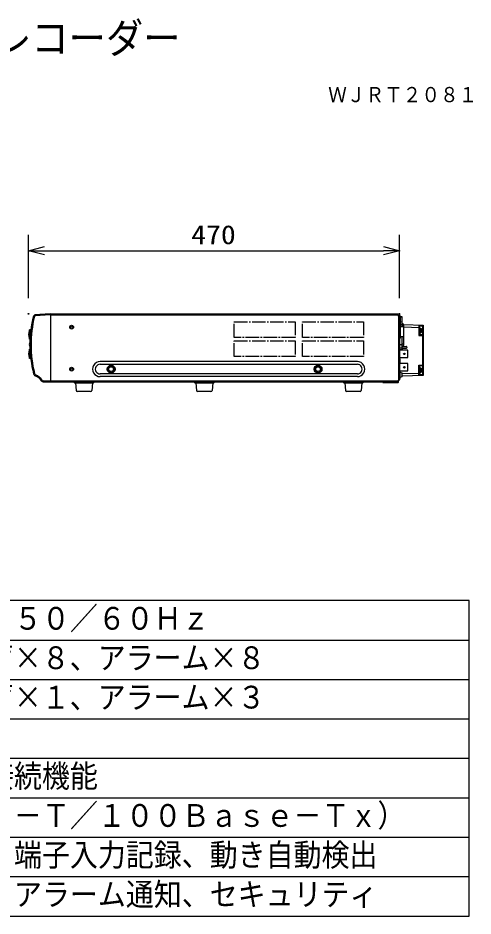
# Model space of a CAD drawing. Units: millimetres, scale not verified. Extents: x -63 to 63, y -57 to 57.
# Drawn here: x 5.3 to 63, y -56.5 to 57.4 of the extents above; entities that cross this region are included whole.
import ezdxf
from ezdxf.enums import TextEntityAlignment as Align

# ---------------------------------------------------------------- set-up
doc = ezdxf.new("R2010")
doc.units = ezdxf.units.MM
doc.header["$LTSCALE"] = 0.190236
doc.header["$PDMODE"] = 32
doc.header["$PDSIZE"] = 0.0951
doc.linetypes.add('CHAIN2', pattern=[12, 9, -1, 1, -1])
for name, color, linetype in [('0-0_MOJI1', 2, 'CHAIN2'), ('0-1_GAIKEI', 1, 'Continuous'), ('0-2_TOUROKU', 3, 'Continuous'), ('0-3_WAKU', 1, 'Continuous')]:
    doc.layers.add(name, color=color, linetype=linetype)
doc.styles.add('ＭＳ ゴシック', font='')
doc.styles.get('ＭＳ ゴシック').set_extended_font_data('MS Gothic')

# ---------------------------------------------------------------- blocks, each defined once
blk = doc.blocks.new('_OPEN30')
at = {"layer": '0-2_TOUROKU', "color": 7}
blk.add_line((0, 0), (-1, 0), dxfattribs=at)
blk.add_lwpolyline([(-1, 0.26795), (0, 0), (-1, -0.26795)], dxfattribs=at)

msp = doc.modelspace()

# ---------------------------------------------------------------- linework, layer by layer
at = {"layer": '0-0_MOJI1', "color": 1}
for points in [[(40.436, 16.8861), (32.7085, 16.8861), (32.7085, 18.8672), (40.436, 18.8672)], [(49.0995, 16.8861), (41.3719, 16.8861), (41.3719, 18.8672), (49.0995, 18.8672)], [(40.436, 14.4411), (32.7085, 14.4411), (32.7085, 16.4221), (40.436, 16.4221)], [(49.0995, 14.4411), (41.3719, 14.4411), (41.3719, 16.4221), (49.0995, 16.4221)]]:
    msp.add_lwpolyline(points, close=True, dxfattribs=at)
at = {"layer": '0-1_GAIKEI', "color": 7}
for p, q in [((9.3895, 19.866), (7.4693, 19.7241)), ((9.3895, 19.866), (53.5893, 19.866)), ((53.4546, 19.8647), (53.4546, 19.6472)), ((53.4546, 19.6472), (53.6601, 19.6472)), ((53.6601, 19.7949), (53.6601, 11.4844)), ((53.448, 11.4128), (53.6049, 11.4128)), ((53.448, 11.1476), (53.448, 11.4128)), ((53.5454, 11.2188), (53.5454, 11.4128)), ((8.4873, 11.2571), (53.448, 11.2571)), ((12.3891, 11.2575), (12.4698, 11.1168)), ((12.4698, 11.1168), (14.8755, 11.1168)), ((12.5909, 11.1168), (12.6727, 10.1576)), ((14.7551, 11.1168), (14.6733, 10.1576)), ((14.8755, 11.1168), (14.9562, 11.2575)), ((27.8409, 11.1168), (27.9227, 10.1576)), ((30.0051, 11.1168), (29.9234, 10.1576)), ((46.741, 11.1168), (46.8228, 10.1576)), ((48.9052, 11.1168), (48.8234, 10.1576)), ((51.5514, 11.2571), (51.5514, 11.1476)), ((51.5514, 11.1476), (53.4749, 11.1476)), ((14.5184, 10.016), (12.8271, 10.016)), ((29.7684, 10.016), (28.0771, 10.016)), ((48.6685, 10.016), (46.9771, 10.016))]:
    msp.add_line(p, q, dxfattribs=at)
at = {"layer": '0-1_GAIKEI'}
for p, q in [((9.3977, 19.7528), (7.4792, 19.6113)), ((9.3977, 19.7528), (53.4546, 19.7528)), ((9.4601, 11.2571), (9.4601, 19.866)), ((53.5616, 19.6472), (53.5616, 11.4128)), ((53.6601, 19.6304), (53.7722, 19.6161)), ((53.7722, 19.6161), (53.7722, 16.7814)), ((53.9569, 19.3817), (53.7727, 19.4805)), ((53.7773, 19.5352), (53.9569, 19.5352)), ((53.9569, 19.5352), (53.9569, 18.2209)), ((53.7722, 18.6693), (53.6609, 18.6548)), ((53.7727, 18.8043), (53.9569, 18.9026)), ((53.9569, 18.4531), (53.7733, 18.4531)), ((54.1653, 18.3454), (53.9559, 18.3454)), ((53.9569, 18.6196), (54.0261, 18.6196)), ((54.1685, 18.5103), (56.685, 18.424)), ((54.1685, 18.4776), (54.1685, 15.8648)), ((56.1316, 18.4438), (56.1316, 17.1158)), ((56.2213, 17.1954), (56.2213, 18.4337)), ((56.2456, 18.3484), (56.6044, 18.334)), ((56.6044, 18.334), (56.6044, 12.1297)), ((56.685, 18.424), (56.685, 12.0402)), ((6.7934, 17.8526), (6.9507, 17.8526)), ((6.7934, 16.6334), (6.7934, 17.8526)), ((6.7934, 17.8526), (6.7934, 16.6334)), ((6.9507, 17.8526), (6.7934, 17.8526)), ((54.1653, 18.2108), (53.7698, 18.2108)), ((54.1685, 18.2116), (56.2203, 18.1439)), ((56.1316, 17.1158), (56.6794, 17.1158)), ((56.6936, 17.1954), (56.2213, 17.1954)), ((56.3041, 18.0134), (56.4146, 17.9921)), ((56.3041, 17.4786), (56.4146, 17.4999)), ((56.4843, 17.907), (56.4843, 17.5844)), ((6.8429, 16.6334), (6.7934, 16.6334)), ((6.7934, 16.6334), (6.8429, 16.6334)), ((53.7722, 16.7814), (53.6758, 16.6994)), ((54.1653, 16.9657), (53.7698, 16.9657)), ((53.9559, 16.9657), (53.9559, 15.3466)), ((54.1653, 16.0128), (53.9559, 16.0128)), ((6.7934, 15.4055), (6.837, 15.4055)), ((6.7934, 14.187), (6.7934, 15.4055)), ((6.7934, 15.4055), (6.837, 15.4055)), ((6.7934, 14.187), (6.7934, 15.4055)), ((53.6553, 15.3466), (54.0996, 15.3466)), ((54.7259, 15.2724), (53.6585, 15.2724)), ((53.9559, 15.9394), (53.6612, 15.9394)), ((53.9559, 15.5287), (53.6612, 15.5287)), ((53.9559, 15.7222), (54.5228, 15.7222)), ((53.9559, 15.5033), (54.5228, 15.5033)), ((54.0996, 15.3466), (54.0996, 15.271)), ((54.7259, 14.3222), (54.7259, 15.2724)), ((6.9335, 14.187), (6.7934, 14.187)), ((6.9335, 14.187), (6.7934, 14.187)), ((48.3305, 13.8044), (15.7284, 13.8044)), ((53.6585, 14.3222), (54.7259, 14.3222)), ((53.7783, 13.5762), (53.7783, 14.0546)), ((15.7284, 13.4631), (48.3311, 13.4631)), ((54.7259, 13.5754), (53.6585, 13.5754)), ((53.6585, 12.6257), (54.7259, 12.6257)), ((53.7722, 12.6033), (53.6609, 12.6179)), ((53.7722, 11.6565), (53.7722, 12.6033)), ((54.7259, 12.6257), (54.7259, 13.5754)), ((56.1316, 13.3484), (56.6709, 13.3484)), ((56.1316, 12.0201), (56.1316, 13.3484)), ((56.2213, 13.2688), (56.2213, 12.0303)), ((56.6936, 13.2688), (56.2213, 13.2688)), ((56.3041, 12.9859), (56.4146, 12.9646)), ((56.4843, 12.8795), (56.4843, 12.5569)), ((48.3305, 12.2431), (15.7284, 12.2431)), ((48.3305, 11.9018), (15.7284, 11.9018)), ((53.6609, 11.6423), (53.7722, 11.6565)), ((53.7658, 12.4677), (53.9569, 12.3692)), ((53.9569, 11.8906), (53.7658, 11.792)), ((56.2203, 12.32), (53.9516, 12.2469)), ((53.9569, 12.3692), (53.9569, 11.8906)), ((56.685, 12.0402), (53.9819, 11.9416)), ((56.6044, 12.1297), (56.2456, 12.1156)), ((56.3041, 12.4511), (56.4146, 12.4724)), ((8.5472, 11.3708), (53.448, 11.3708))]:
    msp.add_line(p, q, dxfattribs=at)
for points in [[(56.2977, 17.3873), (56.2309, 17.3873), (56.2309, 18.1047), (56.2977, 18.1047)], [(56.2977, 12.3598), (56.2309, 12.3598), (56.2309, 13.0772), (56.2977, 13.0772)]]:
    msp.add_lwpolyline(points, close=True, dxfattribs=at)
at = {"layer": '0-1_GAIKEI', "color": 7}
for points in [[(27.6391, 11.2575), (27.7198, 11.1168), (30.1256, 11.1168), (30.2062, 11.2575)], [(46.5392, 11.2575), (46.6198, 11.1168), (49.0256, 11.1168), (49.1062, 11.2575)]]:
    msp.add_lwpolyline(points, dxfattribs=at)
at = {"layer": '0-1_GAIKEI'}
for centre, radius in [((12.1133, 18.1742), 0.2383), ((12.1133, 18.1742), 0.1338), ((54.2955, 14.7856), 0.0965), ((12.1133, 12.8452), 0.2383), ((12.1133, 12.8452), 0.1338), ((17.1242, 12.853), 0.502), ((17.1242, 12.853), 0.423), ((17.1242, 12.853), 0.2955), ((43.3486, 12.8532), 0.5022), ((43.3486, 12.853), 0.423), ((43.3486, 12.853), 0.2955), ((54.2955, 13.089), 0.0966)]:
    msp.add_circle(centre, radius, dxfattribs=at)
at = {"layer": '0-1_GAIKEI', "color": 7}
for centre, radius, start, end in [((21.4528, 15.9494), 14.6259, 165.68121, 194.54999), ((7.4847, 19.5147), 0.21, 94.22639, 165.68121), ((53.5892, 19.7951), 0.0709, 359.8989, 89.88611), ((7.6726, 12.3492), 0.3839, 191.14871, 244.14049), ((6.9216, 10.4451), 1.6643, 32.87613, 69.47239), ((53.5924, 11.4796), 0.0679, 280.60797, 4.12073), ((8.4873, 11.4571), 0.2, 212.87613, 270), ((53.4746, 11.2184), 0.0708, 270.21433, 0.32366), ((12.8297, 10.1738), 0.1578, 185.88978, 269.05355), ((14.5155, 10.1747), 0.1588, 271.04815, 353.81205), ((28.0797, 10.1738), 0.1578, 185.88978, 269.05355), ((29.7655, 10.1747), 0.1588, 271.04815, 353.81205), ((46.9797, 10.1738), 0.1578, 185.88978, 269.05355), ((48.6656, 10.1747), 0.1588, 271.04815, 353.81205)]:
    msp.add_arc(centre, radius, start, end, dxfattribs=at)
at = {"layer": '0-1_GAIKEI'}
for centre, radius, start, end in [((22.7001, 15.9536), 15.7241, 166.83688, 193.40735), ((7.4865, 19.5116), 0.1, 94.21681, 166.83688), ((54.0256, 18.4767), 0.1429, 0.36343, 89.79744), ((7.5927, 17.2427), 0.9326, 149.20472, 210.79528), ((56.3939, 17.904), 0.0905, 1.91639, 76.78926), ((56.3943, 17.5877), 0.0901, 283.0223, 357.91902), ((7.1799, 15.9757), 0.4341, 143.7863, 216.00214), ((7.5927, 14.7956), 0.9326, 149.20472, 210.79528), ((54.0255, 15.8652), 0.143, 270.24763, 359.80589), ((54.523, 15.6127), 0.1095, 269.89561, 90.10439), ((15.728, 12.8531), 0.9513, 89.97996, 270.02004), ((48.3308, 12.8531), 0.9513, 269.97996, 90.02004), ((53.6437, 14.0578), 0.1346, 358.63334, 82.08925), ((15.728, 12.8531), 0.61, 89.96876, 270.03124), ((48.3308, 12.8531), 0.61, 269.96876, 90.03124), ((56.3939, 12.8765), 0.0905, 1.91639, 76.78926), ((56.3943, 12.5602), 0.0901, 283.0223, 357.91902), ((7.7156, 12.3739), 0.318, 192.02737, 234.08495), ((6.9227, 10.449), 1.7742, 34.62745, 70.01687), ((8.5472, 11.5708), 0.2, 214.62745, 270)]:
    msp.add_arc(centre, radius, start, end, dxfattribs=at)
at = {"layer": '0-2_TOUROKU'}
for p, q in [((6.6601, 21.866), (6.6601, 29.866)), ((53.6601, 21.866), (53.6601, 29.866)), ((8.6601, 27.866), (51.6601, 27.866))]:
    msp.add_line(p, q, dxfattribs=at)
at = {"layer": '0-3_WAKU', "color": 4}
for p, q in [((62.5001, -16.5), (-62.5001, -16.5)), ((62.5001, -56.5001), (62.5001, -16.5)), ((-62.5001, -56.5001), (62.5001, -56.5001))]:
    msp.add_line(p, q, dxfattribs=at)
at = {"layer": '0-3_WAKU'}
for p, q in [((-62.5001, -21.5), (62.5001, -21.5)), ((-62.5001, -26.5), (62.5001, -26.5)), ((-62.5001, -31.5001), (62.5001, -31.5001)), ((-62.5001, -36.5001), (62.5001, -36.5001)), ((-62.5001, -41.5001), (62.5001, -41.5001)), ((-62.5001, -46.5001), (62.5001, -46.5001)), ((-62.5001, -51.5001), (62.5001, -51.5001))]:
    msp.add_line(p, q, dxfattribs=at)
at = {"layer": '0-3_WAKU', "color": 7}
for p in [(53.6601, 27.866), (6.6601, 19.866), (53.6601, 19.866)]:
    msp.add_point(p, dxfattribs=at)

# ---------------------------------------------------------------- block references
at = {"layer": '0-2_TOUROKU', "xscale": 2, "yscale": 2, "rotation": 180}
msp.add_blockref('_OPEN30', (6.6601, 27.866), dxfattribs=at)
at = {"layer": '0-2_TOUROKU', "xscale": 2, "yscale": 2}
msp.add_blockref('_OPEN30', (53.6601, 27.866), dxfattribs=at)

# ---------------------------------------------------------------- texts
at = {"layer": '0-0_MOJI1', "style": 'ＭＳ ゴシック', "width": 0.9}
for s, height, p in [('デジタルディスクレコーダー', 3.848, (-35.5001, 51.7599)), ('ＡＣ１００Ｖ\u3000５０／６０Ｈｚ', 2.887, (-20, -21.0552)), ('映像×８、音声×８、アラーム×８', 2.887, (-20, -26.0552)), ('映像×１、音声×１、アラーム×３', 2.887, (-20, -31.0552)), ('ネットワーク接続機能', 2.887, (-20, -41.0552)), ('（１０Ｂａｓｅ－Ｔ／１００Ｂａｓｅ－Ｔｘ）', 2.887, (-20, -46.0552)), ('タイマー記録、端子入力記録、動き自動検出', 2.887, (-20, -51.0552)), ('リモート操作、アラーム通知、セキュリティ', 2.887, (-20, -56.0552))]:
    msp.add_text(s, height=height, dxfattribs=at).set_placement(p, align=Align.BOTTOM_LEFT)
at = {"layer": '0-2_TOUROKU', "color": 1, "style": 'ＭＳ ゴシック', "width": 0.9}
msp.add_text('ＷＪＲＴ２０８１', height=1.925, dxfattribs=at).set_placement((44.6334, 46.13), align=Align.BOTTOM_LEFT)
at = {"layer": '0-2_TOUROKU', "style": 'ＭＳ ゴシック', "width": 1.15}
msp.add_text('470', height=2.406, dxfattribs=at).set_placement((27.2729, 27.9756), align=Align.BOTTOM_LEFT)

doc.saveas('drawing.dxf')
